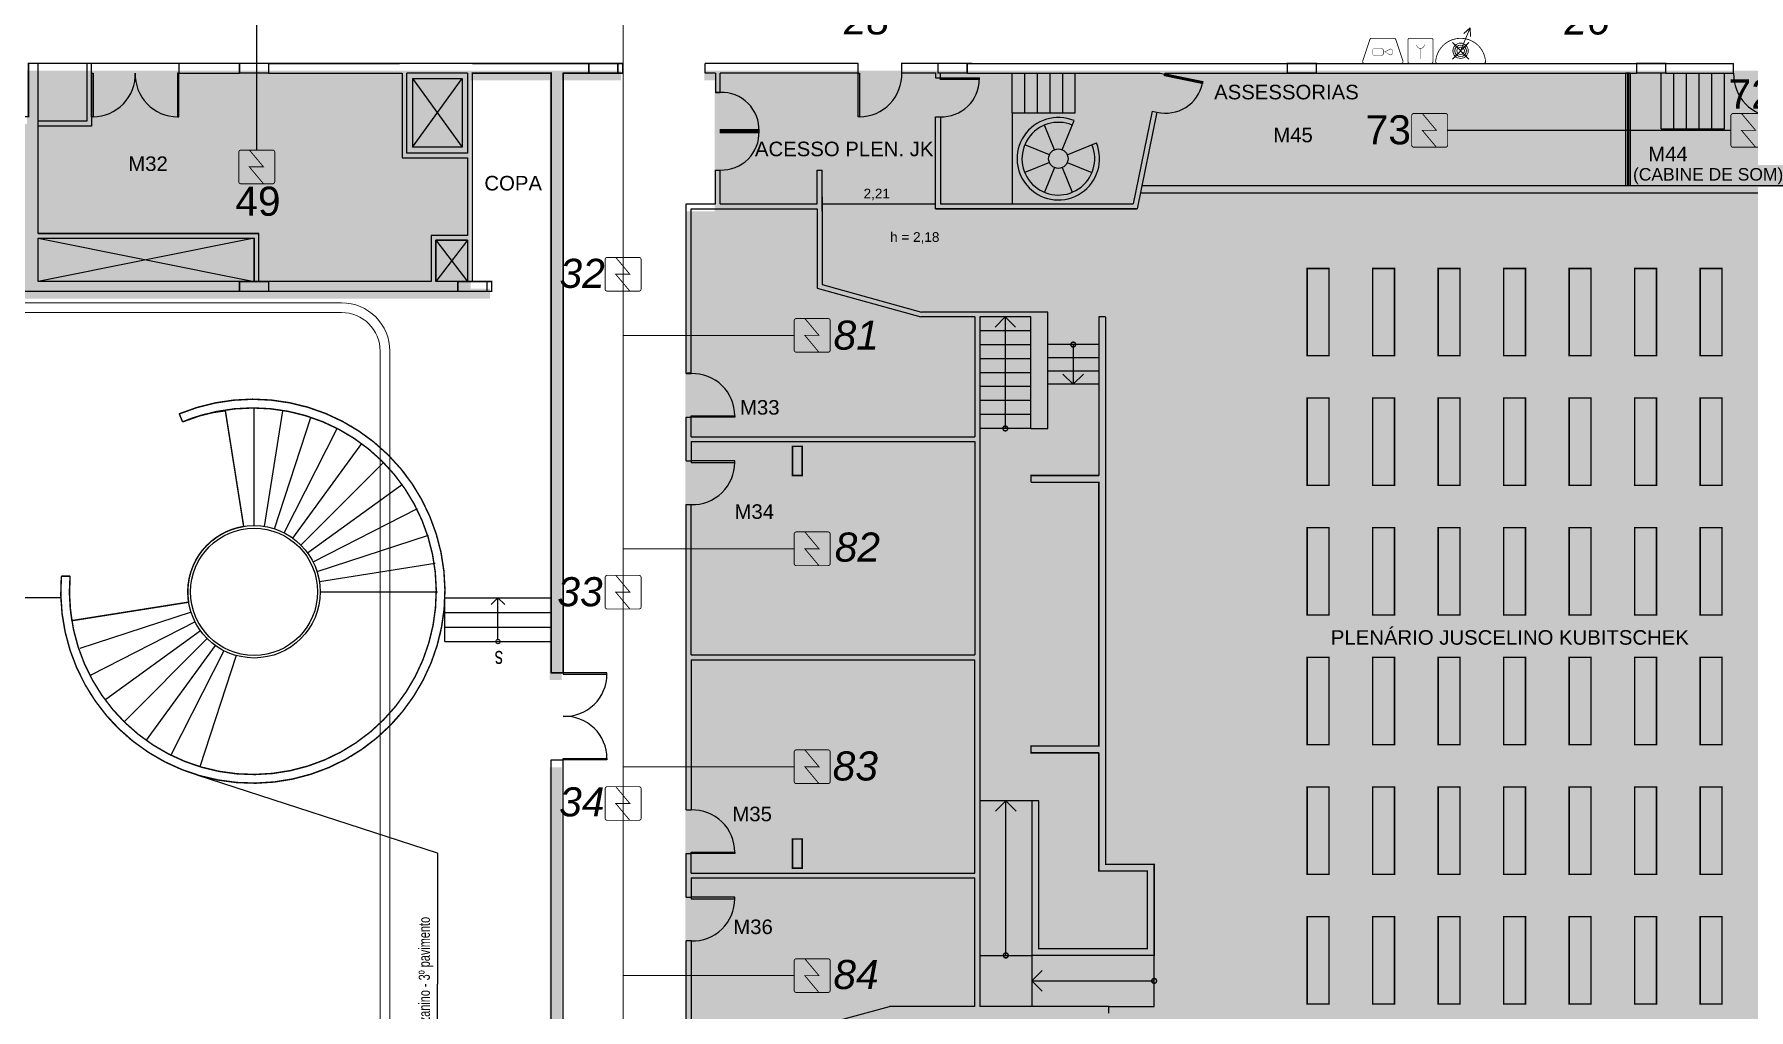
# Model space of a CAD drawing. Header units: metres. Extents: x -331 to 2982, y 362 to 2539.
# Drawn here: x 815.11 to 850.45, y 921.77 to 941.89 of the extents above; entities that cross this region are included whole.
import ezdxf
from ezdxf.enums import TextEntityAlignment as Align

# ---------------------------------------------------------------- set-up
doc = ezdxf.new("R2010")
doc.units = ezdxf.units.M
doc.layers.get('0').update_dxf_attribs({"color": 251})
for name, color, linetype in [('72_EGR_BASE_PRIMITIVE', 7, 'Continuous'), ('CX', 251, 'Continuous'), ('DET. FUMAÇA', 1, 'Continuous'), ('Div', 251, 'Continuous'), ('Pis', 251, 'Continuous')]:
    doc.layers.add(name, color=color, linetype=linetype)
doc.layers.add('_salas', color=251, linetype='Continuous', plot=False)
doc.styles.add('ARIAL', font='arial.ttf')
doc.styles.get("Standard").update_dxf_attribs({"font": 'arial.ttf', "height": 0.3})
doc.styles.add('X3G_ENTITY_14169953', font='arial.ttf', dxfattribs={"height": 0.6})
doc.styles.add('X3G_ENTITY_1416995B', font='arial.ttf', dxfattribs={"height": 0.6})
doc.styles.add('X3G_ENTITY_14169963', font='arial.ttf', dxfattribs={"height": 0.6})
doc.styles.add('X3G_ENTITY_1416996B', font='arial.ttf', dxfattribs={"height": 0.6})
doc.styles.add('X3G_ENTITY_14169973', font='arial.ttf', dxfattribs={"height": 0.6})
doc.styles.add('X3G_ENTITY_1416997B', font='arial.ttf', dxfattribs={"height": 0.6})
doc.styles.add('X3G_ENTITY_14169983', font='arial.ttf', dxfattribs={"height": 0.6})
doc.styles.add('X3G_ENTITY_14169A8B', font='arial.ttf', dxfattribs={"height": 0.6})
doc.styles.add('X3G_ENTITY_14169A9B', font='arial.ttf', dxfattribs={"height": 0.6})
doc.styles.add('X3G_ENTITY_142107DD', font='arial.ttf', dxfattribs={"height": 0.6})
doc.styles.add('X3G_ENTITY_142108A4', font='arial.ttf', dxfattribs={"height": 0.6})
doc.styles.add('X3G_ENTITY_14214374', font='arial.ttf', dxfattribs={"height": 0.6})

# ---------------------------------------------------------------- blocks, each defined once
blk = doc.blocks.new('Detector de fumaça')
at = {"layer": 'DET. FUMAÇA', "linetype": 'Continuous', "lineweight": 15, "const_width": 0.0187}
blk.add_lwpolyline([(774.599, 539.816), (775.249, 539.816, -0.414214), (775.296, 539.769), (775.296, 539.167, -0.414214), (775.249, 539.12), (774.599, 539.12, -0.414214), (774.553, 539.167), (774.553, 539.769, -0.414214)], format="xyb", close=True, dxfattribs=at)
blk.add_lwpolyline([(774.773, 539.816), (775.064, 539.468), (774.773, 539.468), (775.064, 539.12)], dxfattribs=at)
blk = doc.blocks.new('WEW')
at = {"color": 1, "lineweight": 0, "true_color": 0xe60000}
for p, q in [((1781.244, 994.005), (1781.439, 994.482)), ((1781.439, 994.482), (1781.308, 994.36)), ((1781.439, 994.482), (1781.447, 994.302)), ((1781.075, 994.175), (1781.413, 993.836)), ((1781.413, 994.175), (1781.075, 993.836))]:
    blk.add_line(p, q, dxfattribs=at)
at = {"color": 1, "true_color": 0xe60000, "const_width": 0.0172}
for points in [[(1779.259, 993.747), (1780.023, 993.747, 0.511918), (1780.056, 993.793), (1779.907, 994.24, 0.322823), (1779.874, 994.263), (1779.408, 994.263, 0.322823), (1779.375, 994.24), (1779.226, 993.793, 0.511918)], [(1780.193, 994.263), (1780.641, 994.263, -0.414214), (1780.675, 994.229), (1780.675, 993.782, -0.414214), (1780.641, 993.747), (1780.193, 993.747, -0.414214), (1780.159, 993.782), (1780.159, 994.229, -0.414214)], [(1780.764, 993.748), (1781.724, 993.748, 0.435311), (1781.759, 993.784, 0.930949), (1780.73, 993.784, 0.435311)]]:
    blk.add_lwpolyline(points, format="xyb", close=True, dxfattribs=at)
at = {"color": 1, "true_color": 0xe60000, "const_width": 0.0086}
for points in [[(1779.463, 994.06), (1779.617, 994.06), (1779.652, 994.026), (1779.652, 993.936), (1779.617, 993.902), (1779.463, 993.902), (1779.428, 993.936), (1779.428, 994.026)], [(1779.832, 993.936), (1779.832, 994.026), (1779.802, 994.044), (1779.679, 993.981), (1779.802, 993.918)]]:
    blk.add_lwpolyline(points, close=True, dxfattribs=at)
for points in [[(1780.336, 994.135), (1780.338, 994.117), (1780.344, 994.099), (1780.351, 994.088), (1780.365, 994.073), (1780.373, 994.067), (1780.386, 994.06), (1780.397, 994.057), (1780.413, 994.055), (1780.421, 994.055), (1780.431, 994.056), (1780.45, 994.062), (1780.464, 994.07), (1780.477, 994.082), (1780.488, 994.096), (1780.494, 994.11), (1780.497, 994.122), (1780.498, 994.13), (1780.498, 994.136)], [(1780.417, 993.837), (1780.417, 994.055)]]:
    blk.add_lwpolyline(points, dxfattribs=at)
at = {"color": 1, "lineweight": 0, "true_color": 0xe60000}
for radius in [0.158, 0.119, 0.0774]:
    blk.add_circle((1781.244, 994.005), radius, dxfattribs=at)
blk = doc.blocks.new('porta .9')
at = {"layer": 'CX', "ltscale": 8}
blk.add_lwpolyline([(0, 0), (0.03, 0), (0.03, 0.9), (0, 0.9)], close=True, dxfattribs=at)
at = {"layer": 'CX', "color": 1, "ltscale": 8}
blk.add_arc((0.03, 0.0295), 0.8705, 358.05796, 90, dxfattribs=at)

msp = doc.modelspace()

# ---------------------------------------------------------------- hatches: boundary and pattern name
at = {"layer": '_salas', "transparency": 33554559}
h = msp.add_hatch(color=256, dxfattribs=at)
h.dxf.hatch_style = 1
h.paths.add_polyline_path([(875.371, 941.383), (874.471, 941.383), (874.471, 941.733), (874.371, 941.733), (874.371, 940.955), (870.171, 940.955), (870.171, 941.733), (869.871, 941.733), (869.871, 941.133), (828.921, 941.133), (828.921, 940.933), (829.131, 940.933), (829.131, 938.233), (828.531, 938.233), (828.531, 916.633), (875.371, 916.633)])
h = msp.add_hatch(color=256, dxfattribs=at)
h.dxf.hatch_style = 1
h.paths.add_polyline_path([(824.106, 940.936), (825.731, 940.936), (825.731, 928.568), (825.981, 928.568), (825.981, 940.936), (827.206, 940.936), (827.206, 941.136), (814.956, 941.136), (814.956, 940.036), (813.656, 940.036), (813.656, 941.136), (802.056, 941.136), (802.056, 940.036), (800.756, 940.036), (800.756, 936.436), (824.506, 936.436), (824.506, 936.636), (824.106, 936.636)])
h = msp.add_hatch(color=256, dxfattribs=at)
h.dxf.hatch_style = 1
h.paths.add_polyline_path([(870.156, 914.086), (825.981, 914.086), (825.981, 926.768), (825.731, 926.768), (825.731, 919.786), (819.706, 919.786), (819.706, 919.936), (819.506, 919.936), (819.506, 904.136), (819.706, 904.136), (819.706, 905.926), (875.356, 905.926), (875.356, 909.392), (874.131, 909.392), (874.131, 910.286), (874.481, 910.286), (874.481, 910.386), (870.931, 910.386), (870.931, 910.286), (871.281, 910.286), (871.281, 909.392), (870.156, 909.392)])

# ---------------------------------------------------------------- linework, layer by layer
at = {"lineweight": 0}
for p, q in [((837.939, 938.766), (851.589, 938.766)), ((837.909, 938.616), (851.589, 938.616))]:
    msp.add_line(p, q, dxfattribs=at)
msp.add_lwpolyline([(800.789, 940.186), (802.089, 940.186), (802.089, 941.286), (813.689, 941.286), (813.689, 940.186), (814.989, 940.186), (814.989, 941.286), (827.239, 941.286), (827.239, 941.086), (826.014, 941.086), (826.014, 928.718), (825.764, 928.718), (825.764, 941.086), (824.139, 941.086), (824.139, 936.786), (824.539, 936.786), (824.539, 936.586), (800.789, 936.586)], dxfattribs=at)
msp.add_lwpolyline([(819.425, 931.734), (819.047, 934.12, 0.078409), (818.166, 933.891), (818.097, 934.057, -3.545792), (815.666, 930.708), (815.846, 930.708, 0.060935), (815.883, 929.791), (818.29, 930.173, -0.414214), (819.425, 931.734)], format="xyb", close=True, dxfattribs=at)
at = {"layer": '72_EGR_BASE_PRIMITIVE', "color": 150, "true_color": 0x007fff}
msp.add_polyline3d([(819.695, 939.488, 0), (819.695, 942.91, 0)], dxfattribs=at)
at = {"layer": '72_EGR_BASE_PRIMITIVE', "color": 142, "true_color": 0x0084b4}
msp.add_polyline3d([(850.072, 939.904, 0), (844.235, 939.904, 0)], dxfattribs=at)
at = {"layer": 'CX', "ltscale": 8}
for points in [[(816.289, 941.086), (816.319, 941.086), (816.319, 940.186), (816.289, 940.186)], [(818.089, 941.086), (818.059, 941.086), (818.059, 940.186), (818.089, 940.186)], [(832.09, 941.086), (832.12, 941.086), (832.12, 940.186), (832.09, 940.186)], [(828.649, 933.986), (828.649, 934.016), (829.549, 934.016), (829.549, 933.986)], [(828.649, 933.086), (828.649, 933.056), (829.549, 933.056), (829.549, 933.086)], [(826.014, 928.718), (826.014, 928.688), (826.914, 928.688), (826.914, 928.718)], [(826.014, 926.918), (826.014, 926.948), (826.914, 926.948), (826.914, 926.918)], [(828.649, 924.986), (828.649, 925.016), (829.549, 925.016), (829.549, 924.986)], [(828.649, 924.086), (828.649, 924.056), (829.549, 924.056), (829.549, 924.086)]]:
    msp.add_lwpolyline(points, close=True, dxfattribs=at)
at = {"layer": 'CX', "color": 251, "ltscale": 8, "true_color": 0x606060}
for centre, start, end in [((816.319, 941.057), 270, 1.942), ((818.059, 941.057), 178.058, 270), ((832.12, 941.057), 270, 1.942), ((828.678, 934.016), 0, 91.942), ((828.678, 933.056), 268.058, 0), ((826.043, 928.688), 268.058, 0), ((826.043, 926.948), 0, 91.942), ((828.678, 925.016), 0, 91.942), ((828.678, 924.056), 268.058, 0)]:
    msp.add_arc(centre, 0.871, start, end, dxfattribs=at)
at = {"layer": 'Div', "color": 150, "linetype": 'Continuous', "lineweight": 0}
for p, q in [((827.246, 916.07), (827.246, 942.91)), ((830.773, 935.676), (827.246, 935.676)), ((830.773, 931.274), (827.246, 931.274)), ((830.773, 926.778), (827.246, 926.778)), ((830.773, 922.469), (827.246, 922.469))]:
    msp.add_line(p, q, dxfattribs=at)
at = {"layer": 'Div', "color": 230, "linetype": 'Continuous', "lineweight": 0}
for p, q in [((803.119, 936.348), (821.439, 936.348)), ((803.119, 936.148), (821.439, 936.148)), ((822.239, 935.348), (822.239, 907.431)), ((822.439, 935.348), (822.439, 907.431))]:
    msp.add_line(p, q, dxfattribs=at)
for radius in [1, 0.8]:
    msp.add_arc((821.439, 935.348), radius, 0, 90, dxfattribs=at)
at = {"layer": 'Pis'}
for p, q in [((815.189, 941.286), (814.989, 941.286)), ((815.189, 937.779), (815.189, 941.286)), ((816.289, 941.286), (816.189, 941.286)), ((816.189, 941.286), (816.189, 940.093)), ((816.289, 941.086), (816.289, 941.286)), ((819.339, 941.286), (818.089, 941.286)), ((818.089, 941.286), (818.089, 941.086)), ((819.939, 941.286), (822.639, 941.286)), ((824.139, 941.286), (822.639, 941.286)), ((824.139, 941.286), (827.239, 941.286)), ((827.239, 941.286), (827.239, 941.086)), ((828.939, 941.086), (828.939, 941.286)), ((832.09, 941.286), (828.939, 941.286)), ((832.09, 941.086), (832.09, 941.286)), ((834.339, 941.286), (834.63, 941.286)), ((834.439, 941.286), (834.339, 941.286)), ((834.339, 941.286), (850.139, 941.286)), ((835.53, 941.286), (850.139, 941.286)), ((850.139, 941.086), (850.139, 941.286)), ((850.139, 941.086), (850.139, 941.286)), ((816.289, 941.086), (816.289, 939.993)), ((818.089, 941.086), (819.339, 941.086)), ((819.939, 941.086), (822.639, 941.086)), ((822.639, 941.086), (822.689, 941.086)), ((822.689, 941.086), (822.689, 939.336)), ((824.039, 941.086), (822.789, 941.086)), ((822.789, 939.436), (822.789, 941.086)), ((822.907, 939.558), (823.929, 940.976)), ((822.907, 940.976), (823.929, 939.558)), ((822.907, 940.976), (823.929, 940.976)), ((822.907, 940.976), (822.907, 939.558)), ((823.929, 940.976), (823.929, 939.558)), ((824.039, 941.086), (824.039, 939.436)), ((824.139, 941.086), (825.764, 941.086)), ((824.139, 936.786), (824.139, 941.086)), ((825.764, 928.718), (825.764, 941.086)), ((826.014, 928.718), (826.014, 941.086)), ((826.014, 941.086), (827.239, 941.086)), ((829.149, 941.086), (828.939, 941.086)), ((829.149, 941.086), (829.149, 940.687)), ((832.09, 941.086), (829.249, 941.086)), ((829.249, 940.687), (829.249, 941.086)), ((833.689, 940.986), (833.789, 940.986)), ((833.789, 940.986), (833.789, 941.086)), ((834.339, 941.086), (838.315, 941.086)), ((835.269, 940.266), (835.269, 941.086)), ((835.529, 940.266), (835.529, 941.086)), ((835.789, 940.266), (835.789, 941.086)), ((836.049, 940.266), (836.049, 941.086)), ((836.309, 940.266), (836.309, 941.086)), ((836.569, 940.266), (836.569, 941.086)), ((838.315, 941.086), (838.413, 941.066)), ((838.417, 941.086), (838.413, 941.066)), ((838.417, 941.086), (848.139, 941.086)), ((847.909, 941.086), (847.909, 938.766)), ((848.009, 941.086), (847.909, 941.086)), ((847.909, 941.086), (847.909, 938.766)), ((847.951, 941.086), (847.951, 938.766)), ((847.966, 941.086), (847.966, 938.766)), ((848.009, 941.086), (848.009, 938.766)), ((848.009, 938.766), (848.009, 941.086)), ((848.649, 939.936), (848.649, 941.086)), ((848.739, 941.086), (850.139, 941.086)), ((848.739, 941.086), (850.139, 941.086)), ((848.909, 939.936), (848.909, 941.086)), ((849.169, 939.936), (849.169, 941.086)), ((849.429, 939.936), (849.429, 941.086)), ((849.689, 939.936), (849.689, 941.086)), ((849.949, 939.936), (849.949, 941.086)), ((829.249, 940.687), (829.149, 940.687)), ((829.149, 940.687), (829.249, 940.687)), ((833.689, 938.286), (833.689, 940.186)), ((833.689, 938.286), (833.689, 940.186)), ((833.689, 940.186), (833.789, 940.186)), ((833.689, 940.186), (833.789, 940.186)), ((833.689, 940.186), (833.789, 940.186)), ((833.789, 940.186), (833.789, 938.386)), ((833.789, 940.186), (833.789, 938.386)), ((835.269, 940.266), (836.569, 940.266)), ((835.269, 940.266), (835.269, 938.386)), ((836.295, 939.505), (836.544, 940.105)), ((838.154, 940.303), (837.759, 938.386)), ((838.252, 940.282), (837.841, 938.286)), ((838.154, 940.303), (838.252, 940.282)), ((816.189, 940.093), (815.189, 940.093)), ((816.289, 939.993), (815.189, 939.993)), ((836.142, 939.505), (835.932, 940.013)), ((848.649, 939.936), (849.949, 939.936)), ((824.039, 939.436), (822.789, 939.436)), ((824.039, 939.436), (822.789, 939.436)), ((823.929, 939.558), (822.907, 939.558)), ((836.034, 939.397), (835.526, 939.607)), ((836.403, 939.397), (837.004, 939.645)), ((822.689, 939.336), (824.039, 939.336)), ((822.689, 939.336), (824.039, 939.336)), ((824.039, 939.336), (824.039, 937.736)), ((824.039, 939.336), (824.039, 937.736)), ((829.149, 938.386), (829.149, 939.086)), ((829.149, 939.086), (829.249, 939.086)), ((829.149, 938.386), (829.149, 939.086)), ((829.149, 939.086), (829.249, 939.086)), ((829.249, 938.386), (829.249, 939.086)), ((829.249, 938.386), (829.249, 939.086)), ((831.249, 939.086), (831.349, 939.086)), ((831.249, 938.386), (831.249, 939.086)), ((831.349, 938.236), (831.349, 939.086)), ((836.034, 939.243), (835.526, 939.033)), ((836.142, 939.135), (835.932, 938.627)), ((836.295, 939.135), (836.506, 938.627)), ((836.403, 939.243), (836.912, 939.033)), ((837.939, 938.766), (851.589, 938.766)), ((828.549, 938.386), (829.149, 938.386)), ((828.549, 934.886), (828.549, 938.386)), ((829.249, 938.386), (831.249, 938.386)), ((831.349, 938.536), (831.349, 936.724)), ((831.349, 938.386), (833.689, 938.386)), ((833.789, 938.386), (837.759, 938.386)), ((837.909, 938.616), (851.589, 938.616)), ((828.649, 938.286), (831.249, 938.286)), ((828.649, 934.886), (828.649, 938.286)), ((829.199, 938.286), (829.199, 938.286)), ((829.199, 938.286), (829.199, 938.286)), ((831.249, 938.286), (831.249, 936.648)), ((837.841, 938.286), (833.689, 938.286)), ((833.789, 938.286), (833.689, 938.286)), ((833.689, 938.286), (833.789, 938.286)), ((833.789, 938.286), (837.841, 938.286)), ((815.189, 937.779), (819.739, 937.779)), ((819.739, 937.779), (815.189, 937.779)), ((815.189, 937.779), (815.189, 937.779)), ((815.189, 937.679), (819.639, 936.786)), ((819.639, 937.679), (815.189, 936.786)), ((815.189, 936.786), (815.189, 937.679)), ((815.189, 937.679), (819.639, 937.679)), ((815.189, 937.679), (819.639, 937.679)), ((815.189, 937.679), (815.189, 937.679)), ((819.639, 936.786), (819.639, 937.679)), ((819.639, 937.679), (819.639, 936.786)), ((819.739, 936.786), (819.739, 937.779)), ((819.739, 936.786), (819.739, 937.779)), ((824.039, 937.736), (823.289, 937.736)), ((823.289, 937.736), (823.289, 936.786)), ((824.039, 937.736), (823.289, 937.736)), ((823.289, 937.736), (823.289, 936.786)), ((823.389, 937.636), (824.039, 936.786)), ((824.039, 937.636), (823.389, 936.786)), ((823.389, 937.636), (823.389, 936.786)), ((824.039, 937.636), (823.389, 937.636)), ((823.389, 936.786), (823.389, 937.636)), ((823.389, 937.636), (824.039, 937.636)), ((824.039, 937.736), (824.039, 937.736)), ((824.039, 937.636), (824.039, 936.786)), ((824.039, 937.636), (824.039, 936.786)), ((798.039, 936.586), (824.439, 936.586)), ((819.339, 936.786), (815.189, 936.786)), ((819.639, 936.786), (819.739, 936.786)), ((823.289, 936.786), (819.939, 936.786)), ((823.289, 936.786), (823.289, 936.786)), ((823.839, 936.786), (823.389, 936.786)), ((824.039, 936.786), (824.139, 936.786)), ((824.539, 936.786), (824.139, 936.786)), ((824.439, 936.586), (824.539, 936.586)), ((824.539, 936.586), (824.539, 936.786)), ((831.249, 936.648), (833.386, 936.056)), ((831.349, 936.724), (833.4, 936.156)), ((834.499, 936.056), (833.386, 936.056)), ((835.999, 936.156), (833.4, 936.156)), ((834.499, 936.056), (834.499, 933.586)), ((834.599, 936.056), (834.599, 921.836)), ((835.654, 936.056), (834.599, 936.056)), ((835.654, 936.056), (834.653, 936.056)), ((835.126, 936.056), (834.914, 935.844)), ((835.126, 936.056), (835.339, 935.844)), ((835.126, 936.056), (835.126, 933.756)), ((835.654, 933.756), (835.654, 936.056)), ((835.999, 933.756), (835.999, 936.156)), ((837.194, 936.056), (837.054, 936.056)), ((837.054, 936.056), (837.054, 932.786)), ((835.654, 935.769), (834.599, 935.769)), ((835.654, 935.481), (834.599, 935.481)), ((835.654, 935.194), (834.599, 935.194)), ((837.054, 935.486), (835.999, 935.486)), ((837.054, 935.213), (835.999, 935.213)), ((836.526, 935.486), (836.526, 934.666)), ((828.549, 934.886), (828.649, 934.886)), ((828.569, 934.906), (828.629, 934.906)), ((835.654, 934.906), (834.599, 934.906)), ((837.054, 934.939), (835.999, 934.939)), ((836.526, 934.666), (836.314, 934.878)), ((836.526, 934.666), (836.739, 934.878)), ((835.654, 934.619), (834.599, 934.619)), ((837.054, 934.666), (835.999, 934.666)), ((819.425, 931.734), (819.047, 934.12)), ((819.639, 931.751), (819.639, 934.166)), ((819.852, 931.734), (820.23, 934.12)), ((835.654, 934.331), (834.599, 934.331)), ((820.06, 931.684), (820.807, 933.981)), ((820.258, 931.602), (821.355, 933.754)), ((828.549, 933.536), (828.549, 933.986)), ((828.549, 933.986), (828.649, 933.986)), ((828.649, 933.586), (828.649, 933.986)), ((835.654, 934.044), (834.599, 934.044)), ((835.654, 933.756), (834.599, 933.756)), ((835.654, 933.756), (835.999, 933.756)), ((820.441, 931.49), (821.86, 933.444)), ((828.549, 933.086), (828.549, 933.536)), ((828.649, 933.586), (834.499, 933.586)), ((828.649, 933.486), (834.499, 933.486)), ((828.649, 933.486), (828.649, 933.086)), ((834.499, 933.486), (834.499, 929.086)), ((820.604, 931.351), (822.311, 933.059)), ((828.549, 933.086), (828.649, 933.086)), ((820.743, 931.188), (822.697, 932.608)), ((820.855, 931.006), (823.007, 932.102)), ((828.549, 929.036), (828.549, 932.186)), ((828.549, 932.186), (828.649, 932.186)), ((828.649, 929.086), (828.649, 932.186)), ((820.937, 930.808), (823.234, 931.554)), ((820.987, 930.6), (823.372, 930.977)), ((815.656, 930.259), (802.097, 930.259)), ((821.004, 930.386), (823.419, 930.386)), ((823.571, 930.259), (825.764, 930.259)), ((823.571, 929.359), (823.571, 930.259)), ((824.667, 930.259), (824.527, 930.125)), ((824.667, 929.403), (824.667, 930.259)), ((824.667, 930.259), (824.808, 930.125)), ((818.29, 930.173), (815.883, 929.791)), ((818.34, 929.964), (816.044, 929.218)), ((823.571, 929.959), (825.764, 929.959)), ((818.422, 929.766), (816.271, 928.67)), ((818.534, 929.584), (816.581, 928.164)), ((823.571, 929.659), (825.764, 929.659)), ((818.673, 929.421), (816.966, 927.713)), ((818.836, 929.282), (817.417, 927.328)), ((819.019, 929.17), (817.923, 927.018)), ((823.571, 929.359), (825.764, 929.359)), ((819.269, 929.072), (818.523, 926.775)), ((828.549, 925.886), (828.549, 929.036)), ((828.649, 929.086), (834.499, 929.086)), ((828.649, 928.986), (834.499, 928.986)), ((828.649, 928.986), (828.649, 925.886)), ((834.499, 924.586), (834.499, 928.986)), ((825.764, 928.718), (826.014, 928.718)), ((825.764, 926.645), (825.764, 926.918)), ((825.764, 926.918), (826.014, 926.918)), ((826.014, 913.036), (826.014, 926.918)), ((823.419, 924.995), (818.467, 926.603)), ((825.764, 913.036), (825.764, 926.645)), ((835.674, 926.076), (834.599, 926.076)), ((835.136, 926.076), (834.924, 925.864)), ((835.136, 922.886), (835.136, 926.076)), ((835.136, 926.076), (835.349, 925.864)), ((835.814, 926.076), (835.674, 926.076)), ((828.549, 925.886), (828.649, 925.886)), ((823.419, 924.995), (823.419, 922.292)), ((828.549, 924.536), (828.549, 924.986)), ((828.549, 924.986), (828.649, 924.986)), ((828.649, 924.586), (828.649, 924.986)), ((828.649, 924.586), (834.499, 924.586)), ((828.549, 924.086), (828.549, 924.536)), ((828.649, 924.486), (834.499, 924.486)), ((828.649, 924.486), (828.649, 924.086)), ((834.499, 921.836), (834.499, 924.486)), ((828.549, 924.086), (828.649, 924.086)), ((828.549, 919.586), (828.549, 923.186)), ((828.649, 923.186), (828.549, 923.186)), ((828.649, 923.186), (828.649, 919.786)), ((834.599, 922.886), (835.674, 922.886)), ((835.674, 922.886), (835.674, 921.836)), ((838.194, 921.836), (838.194, 922.886)), ((835.674, 922.361), (835.886, 922.573)), ((823.419, 911.936), (823.419, 922.292)), ((835.674, 922.361), (838.194, 922.361)), ((835.674, 922.361), (835.886, 922.149)), ((831.249, 921.424), (832.736, 921.836)), ((834.499, 921.836), (832.736, 921.836)), ((837.259, 921.836), (834.599, 921.836)), ((837.259, 921.696), (837.259, 921.836)), ((837.259, 921.836), (838.194, 921.836))]:
    msp.add_line(p, q, dxfattribs=at)
at = {"layer": 'Pis', "const_width": 0.03}
for points in [[(800.789, 940.186), (802.089, 940.186), (802.089, 941.286), (813.689, 941.286), (813.689, 940.186), (814.989, 940.186), (814.989, 941.286), (827.239, 941.286), (827.239, 941.086), (826.014, 941.086), (826.014, 928.718), (825.764, 928.718), (825.764, 941.086), (824.139, 941.086), (824.139, 936.786), (824.539, 936.786), (824.539, 936.586), (800.789, 936.586)], [(833.739, 941.286), (832.99, 941.286), (832.99, 941.086), (833.689, 941.086), (833.689, 940.986)], [(837.194, 936.056), (837.194, 924.766), (838.194, 924.766), (838.194, 922.886), (835.674, 922.886), (835.674, 926.076)], [(835.654, 932.646), (835.654, 932.786), (837.054, 932.786)], [(835.654, 932.646), (835.654, 932.646), (837.054, 932.646), (837.054, 927.206), (835.654, 927.206), (835.654, 927.066), (837.054, 927.066)], [(837.054, 927.066), (837.054, 924.626), (838.054, 924.626), (838.054, 923.026), (835.814, 923.026), (835.814, 926.076)]]:
    msp.add_lwpolyline(points, dxfattribs=at)
for points in [[(819.939, 941.086), (819.339, 941.086), (819.339, 941.286), (819.939, 941.286)], [(827.139, 941.086), (826.539, 941.086), (826.539, 941.286), (827.139, 941.286)], [(834.339, 941.086), (833.739, 941.086), (833.739, 941.286), (834.339, 941.286)], [(841.539, 941.086), (840.939, 941.086), (840.939, 941.286), (841.539, 941.286)], [(841.539, 941.086), (840.939, 941.086), (840.939, 941.286), (841.539, 941.286)], [(848.739, 941.086), (848.139, 941.086), (848.139, 941.286), (848.739, 941.286)], [(848.739, 941.086), (848.139, 941.086), (848.139, 941.286), (848.739, 941.286)], [(833.789, 940.956), (833.789, 940.986), (834.589, 940.986), (834.589, 940.956)], [(838.407, 941.037), (838.413, 941.066), (839.197, 940.905), (839.191, 940.875)], [(829.249, 939.917), (829.249, 939.887), (830.049, 939.887), (830.049, 939.917)], [(829.249, 939.856), (829.249, 939.886), (830.049, 939.886), (830.049, 939.856)], [(841.349, 935.256), (841.799, 935.256), (841.799, 937.056), (841.349, 937.056)], [(842.699, 935.256), (843.149, 935.256), (843.149, 937.056), (842.699, 937.056)], [(844.049, 935.256), (844.499, 935.256), (844.499, 937.056), (844.049, 937.056)], [(845.399, 935.256), (845.849, 935.256), (845.849, 937.056), (845.399, 937.056)], [(846.749, 935.256), (847.199, 935.256), (847.199, 937.056), (846.749, 937.056)], [(848.099, 935.256), (848.549, 935.256), (848.549, 937.056), (848.099, 937.056)], [(849.449, 935.256), (849.899, 935.256), (849.899, 937.056), (849.449, 937.056)], [(819.939, 936.586), (819.339, 936.586), (819.339, 936.786), (819.939, 936.786)], [(824.439, 936.586), (823.839, 936.586), (823.839, 936.786), (824.439, 936.786)], [(841.349, 932.582), (841.799, 932.582), (841.799, 934.382), (841.349, 934.382)], [(842.699, 932.582), (843.149, 932.582), (843.149, 934.382), (842.699, 934.382)], [(844.049, 932.582), (844.499, 932.582), (844.499, 934.382), (844.049, 934.382)], [(845.399, 932.582), (845.849, 932.582), (845.849, 934.382), (845.399, 934.382)], [(846.749, 932.582), (847.199, 932.582), (847.199, 934.382), (846.749, 934.382)], [(848.099, 932.582), (848.549, 932.582), (848.549, 934.382), (848.099, 934.382)], [(849.449, 932.582), (849.899, 932.582), (849.899, 934.382), (849.449, 934.382)], [(830.739, 932.786), (830.739, 933.386), (830.939, 933.386), (830.939, 932.786)], [(841.349, 929.908), (841.799, 929.908), (841.799, 931.708), (841.349, 931.708)], [(842.699, 929.908), (843.149, 929.908), (843.149, 931.708), (842.699, 931.708)], [(844.049, 929.908), (844.499, 929.908), (844.499, 931.708), (844.049, 931.708)], [(845.399, 929.908), (845.849, 929.908), (845.849, 931.708), (845.399, 931.708)], [(846.749, 929.908), (847.199, 929.908), (847.199, 931.708), (846.749, 931.708)], [(848.099, 929.908), (848.549, 929.908), (848.549, 931.708), (848.099, 931.708)], [(849.449, 929.908), (849.899, 929.908), (849.899, 931.708), (849.449, 931.708)], [(841.349, 927.234), (841.799, 927.234), (841.799, 929.034), (841.349, 929.034)], [(842.699, 927.234), (843.149, 927.234), (843.149, 929.034), (842.699, 929.034)], [(844.049, 927.234), (844.499, 927.234), (844.499, 929.034), (844.049, 929.034)], [(845.399, 927.234), (845.849, 927.234), (845.849, 929.034), (845.399, 929.034)], [(846.749, 927.234), (847.199, 927.234), (847.199, 929.034), (846.749, 929.034)], [(848.099, 927.234), (848.549, 927.234), (848.549, 929.034), (848.099, 929.034)], [(849.449, 927.234), (849.899, 927.234), (849.899, 929.034), (849.449, 929.034)], [(841.349, 924.56), (841.799, 924.56), (841.799, 926.36), (841.349, 926.36)], [(842.699, 924.56), (843.149, 924.56), (843.149, 926.36), (842.699, 926.36)], [(844.049, 924.56), (844.499, 924.56), (844.499, 926.36), (844.049, 926.36)], [(845.399, 924.56), (845.849, 924.56), (845.849, 926.36), (845.399, 926.36)], [(846.749, 924.56), (847.199, 924.56), (847.199, 926.36), (846.749, 926.36)], [(848.099, 924.56), (848.549, 924.56), (848.549, 926.36), (848.099, 926.36)], [(849.449, 924.56), (849.899, 924.56), (849.899, 926.36), (849.449, 926.36)], [(830.739, 924.686), (830.739, 925.286), (830.939, 925.286), (830.939, 924.686)], [(841.349, 923.686), (841.799, 923.686), (841.799, 921.886), (841.349, 921.886)], [(842.699, 921.886), (843.149, 921.886), (843.149, 923.686), (842.699, 923.686)], [(844.049, 921.886), (844.499, 921.886), (844.499, 923.686), (844.049, 923.686)], [(845.399, 921.886), (845.849, 921.886), (845.849, 923.686), (845.399, 923.686)], [(846.749, 921.886), (847.199, 921.886), (847.199, 923.686), (846.749, 923.686)], [(848.099, 921.886), (848.549, 921.886), (848.549, 923.686), (848.099, 923.686)], [(849.449, 921.886), (849.899, 921.886), (849.899, 923.686), (849.449, 923.686)]]:
    msp.add_lwpolyline(points, close=True, dxfattribs=at)
for points in [[(836.476, 935.486, 1), (836.576, 935.486, 1)], [(819.425, 931.734), (819.047, 934.12, 0.078409), (818.166, 933.891), (818.097, 934.057, -3.545792), (815.666, 930.708), (815.846, 930.708, 0.060935), (815.883, 929.791), (818.29, 930.173, -0.414214), (819.425, 931.734)], [(815.846, 930.708), (815.666, 930.708, 3.545792), (818.097, 934.057), (818.166, 933.891, -3.558513)], [(835.076, 933.756, 1), (835.176, 933.756, 1)], [(835.086, 922.886, 1), (835.186, 922.886, 1)], [(838.144, 922.361, 1), (838.244, 922.361, 1)]]:
    msp.add_lwpolyline(points, format="xyb", close=True, dxfattribs=at)
at = {"layer": 'Pis'}
for centre, radius in [((836.219, 939.32), 0.2), ((819.639, 930.386), 1.365), ((819.639, 930.386), 1.31), ((824.667, 929.359), 0.0439)]:
    msp.add_circle(centre, radius, dxfattribs=at)
for centre, radius, start, end in [((833.818, 940.956), 0.771, 267.8106, 0), ((838.436, 941.031), 0.771, 256.177, 348.3664), ((829.278, 939.916), 0.771, 357.8389, 92.1611), ((836.219, 939.32), 0.85, 67.5, 22.5), ((829.278, 939.857), 0.771, 267.8389, 2.1611), ((836.219, 939.32), 0.75, 67.5, 22.5)]:
    msp.add_arc(centre, radius, start, end, dxfattribs=at)

# ---------------------------------------------------------------- block references
at = {"lineweight": 0}
msp.add_blockref('WEW', (-936.733, -52.46), dxfattribs=at)
at = {"layer": 'DET. FUMAÇA', "linetype": 'Continuous', "lineweight": 0}
for p in [(68.949, 400.436), (75.529, 400.436), (44.77, 399.682), (52.322, 397.468), (56.22, 396.208), (56.22, 391.806), (52.322, 390.911), (56.22, 387.31), (52.322, 386.552), (56.22, 383.001)]:
    msp.add_blockref('Detector de fumaça', p, dxfattribs=at)
at = {"layer": 'Pis', "rotation": 180}
msp.add_blockref('porta .9', (851.039, 941.086), dxfattribs=at)

# ---------------------------------------------------------------- texts
at = {"layer": 'Div', "color": 5, "linetype": 'Continuous', "lineweight": 0, "true_color": 0x0000ff, "char_height": 0.6, "attachment_point": 1}
for s, insert, style in [('{\\fArial|b0|i1|c0|p34;28}', (831.799, 942.483), 'X3G_ENTITY_14169A8B'), ('{\\fArial|b0|i1|c0|p34;26}', (846.653, 942.481), 'X3G_ENTITY_14169A9B'), ('72', (850.036, 940.955), 'X3G_ENTITY_142107DD'), ('73', (842.555, 940.216), 'X3G_ENTITY_142108A4'), ('49', (819.253, 938.743), 'X3G_ENTITY_14214374'), ('{\\fArial|b0|i1|c0|p34;32}', (825.937, 937.255), 'X3G_ENTITY_14169983'), ('{\\fArial|b0|i1|c0|p34;81}', (831.586, 935.981), 'X3G_ENTITY_1416996B'), ('{\\fArial|b0|i1|c0|p34;82}', (831.61, 931.609), 'X3G_ENTITY_14169963'), ('{\\fArial|b0|i1|c0|p34;33}', (825.892, 930.688), 'X3G_ENTITY_1416997B'), ('{\\fArial|b0|i1|c0|p34;83}', (831.568, 927.094), 'X3G_ENTITY_1416995B'), ('{\\fArial|b0|i1|c0|p34;34}', (825.93, 926.354), 'X3G_ENTITY_14169973'), ('{\\fArial|b0|i1|c0|p34;84}', (831.582, 922.793), 'X3G_ENTITY_14169953')]:
    msp.add_mtext_dynamic_manual_height_columns(s, width=13.3188, gutter_width=2.5, heights=[0], dxfattribs=dict(at, insert=insert, style=style))
at = {"layer": 'Pis', "style": 'ARIAL'}
for s, height, p in [('ASSESSORIAS', 0.3, (840.921, 940.544)), ('M45', 0.3, (841.057, 939.659)), ('ACESSO PLEN. JK', 0.3, (831.804, 939.371)), ('M44', 0.3, (848.786, 939.266)), ('M32', 0.3, (817.453, 939.067)), ('(CABINE DE SOM)', 0.2575, (849.614, 938.869)), ('M33', 0.3, (830.064, 934.041)), ('M34', 0.3, (829.951, 931.891)), ('M35', 0.3, (829.907, 925.654)), ('M36', 0.3, (829.925, 923.327))]:
    msp.add_text(s, height=height, dxfattribs=at).set_placement(p, align=Align.CENTER)
for s, p in [('COPA', (824.387, 938.665)), ('PLENÁRIO JUSCELINO KUBITSCHEK', (841.836, 929.295))]:
    msp.add_text(s, height=0.3, dxfattribs=at).set_placement(p)
at = {"layer": 'Pis', "width": 0.7}
for s, height, rotation, p in [('s', 0.35, 180, (824.771, 929.167)), ('projeção mezanino - 3º pavimento', 0.23037, 90, (823.263, 920.268))]:
    msp.add_text(s, height=height, rotation=rotation, dxfattribs=at).set_placement(p)
at = {"layer": 'Pis', "char_height": 0.2, "attachment_point": 1}
for s, width, insert in [('2,21', 0.65691, (832.203, 938.701)), ('h = 2,18', 1.35339, (832.75, 937.804))]:
    msp.add_mtext_dynamic_manual_height_columns(s, width=width, gutter_width=12.5, heights=[0], dxfattribs=dict(at, insert=insert))

doc.saveas('drawing.dxf')
